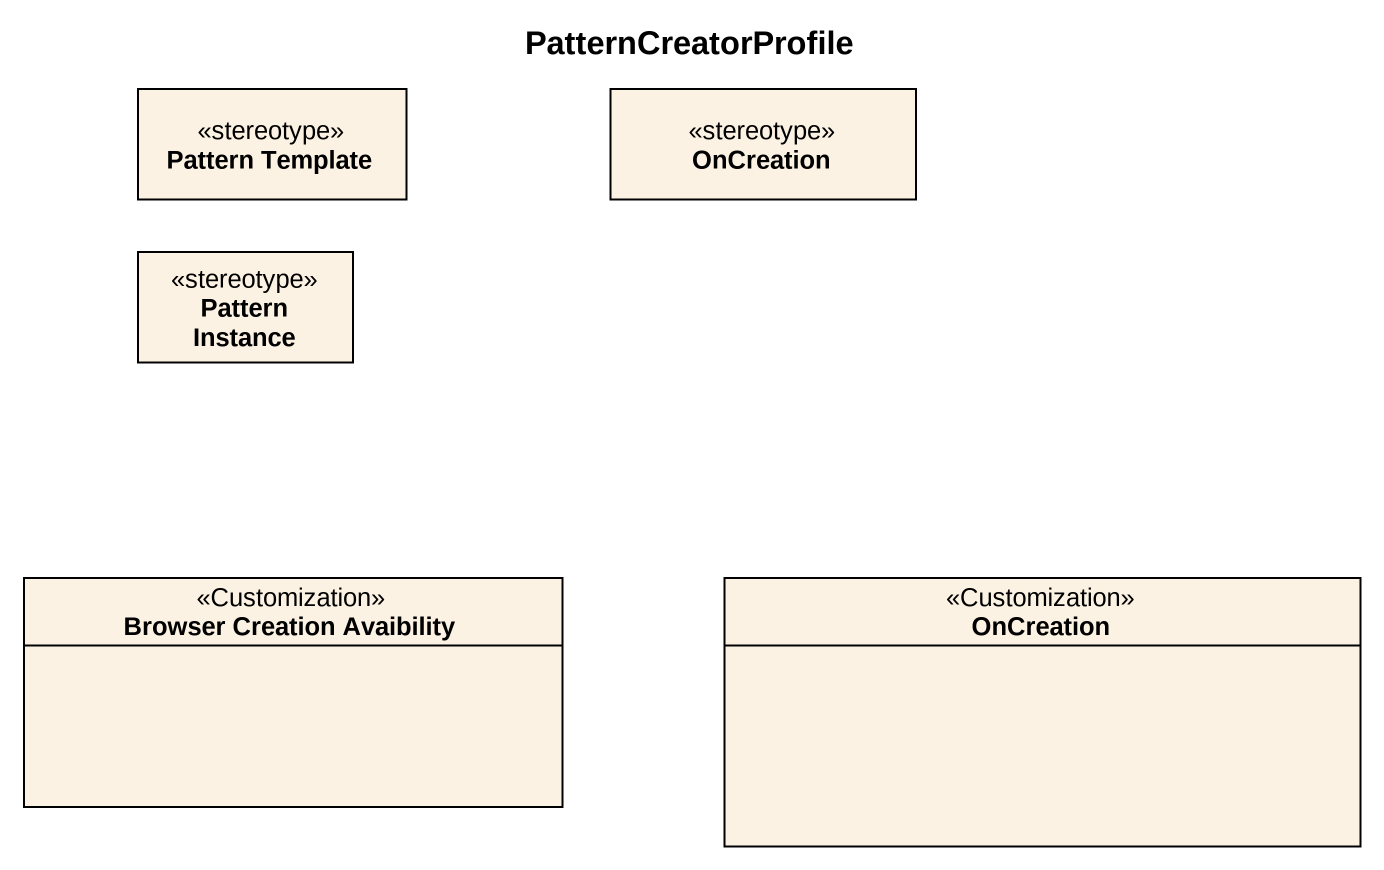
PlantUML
@startuml
title PatternCreatorProfile
hide circle
hide empty members
class "Pattern Template" as Pattern_Template <<stereotype>>
class OnCreation <<stereotype>>
class "Pattern Instance" as Pattern_Instance <<stereotype>>
class "Browser Creation Avaibility" as Browser_Creation_Avaibility <<Customization>>
class "OnCreation" as OnCreation_2 <<Customization>>
@enduml
